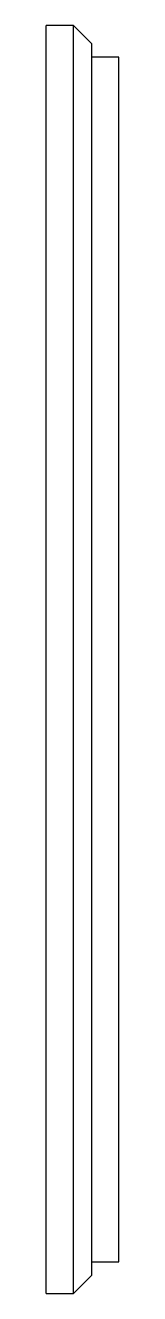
# Paper-space layout '_Right' of a CAD drawing. Header units: millimetres. Extents: x -8 to 0, y -70 to 70.
import ezdxf

# ---------------------------------------------------------------- set-up
doc = ezdxf.new("R2010")
doc.units = ezdxf.units.MM

psp = doc.layouts.new('_Right')

# ---------------------------------------------------------------- linework, layer by layer
at = {"color": 7, "linetype": 'Continuous', "lineweight": 25}
for p, q in [((-5, 70), (-8, 70)), ((-8, -70), (-8, 70)), ((-3, 68), (-5, 70)), ((-5, -70), (-5, 70)), ((-3, 68), (-3, -68)), ((0, 66.5), (-3, 66.5)), ((0, -66.5), (0, 66.5)), ((-3, -66.5), (0, -66.5)), ((-5, -70), (-3, -68)), ((-8, -70), (-5, -70))]:
    psp.add_line(p, q, dxfattribs=at)

doc.saveas('drawing.dxf')
